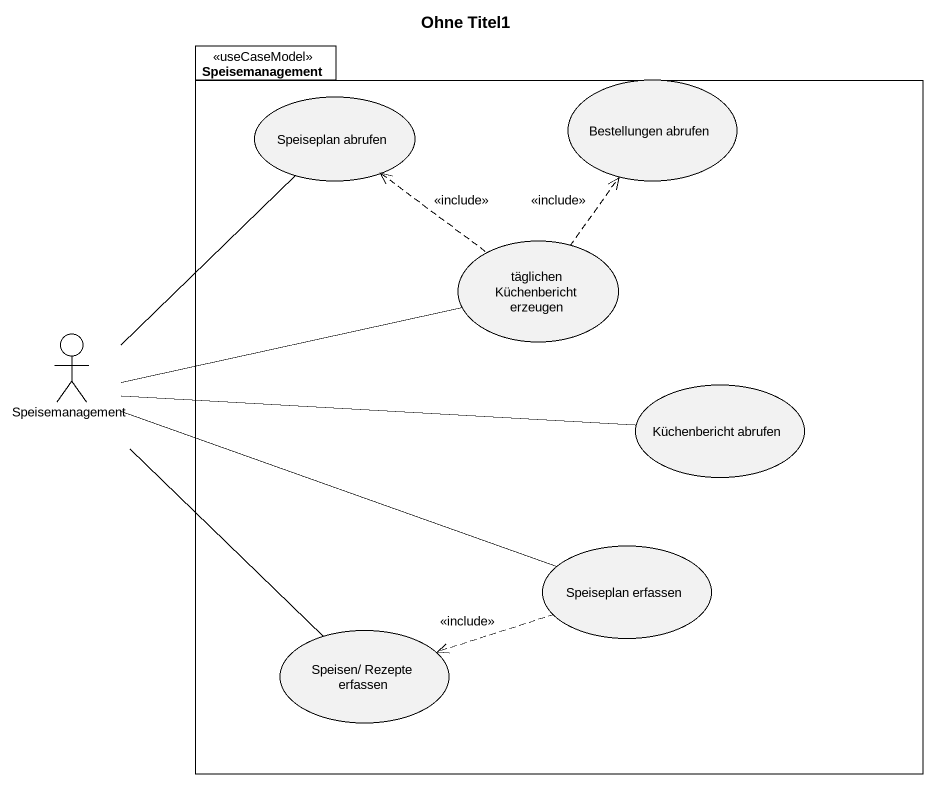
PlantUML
@startuml
title Ohne Titel1
package Speisemanagement <<useCaseModel>> {
  usecase "Speiseplan abrufen" as Speiseplan_abrufen
  usecase "Bestellungen abrufen" as Bestellungen_abrufen
  usecase "täglichen Küchenbericht erzeugen" as täglichen_Küchenbericht
  usecase "Küchenbericht abrufen" as Küchenbericht_abrufen
  usecase "Speiseplan erfassen" as Speiseplan_erfassen
  usecase "Speisen/ Rezepte erfassen" as Speisen_Rezepte_erfassen
}
actor "Speisemanagement" as Speisemanagement_2
täglichen_Küchenbericht .up.> Speiseplan_abrufen : <<include>>
täglichen_Küchenbericht .up.> Bestellungen_abrufen : <<include>>
Speisemanagement_2 -up- Speiseplan_abrufen
Speisemanagement_2 -right- täglichen_Küchenbericht
Speisemanagement_2 -right- Küchenbericht_abrufen
Speisemanagement_2 -right- Speiseplan_erfassen
Speisemanagement_2 -- Speisen_Rezepte_erfassen
Speiseplan_erfassen .left.> Speisen_Rezepte_erfassen : <<include>>
@enduml
